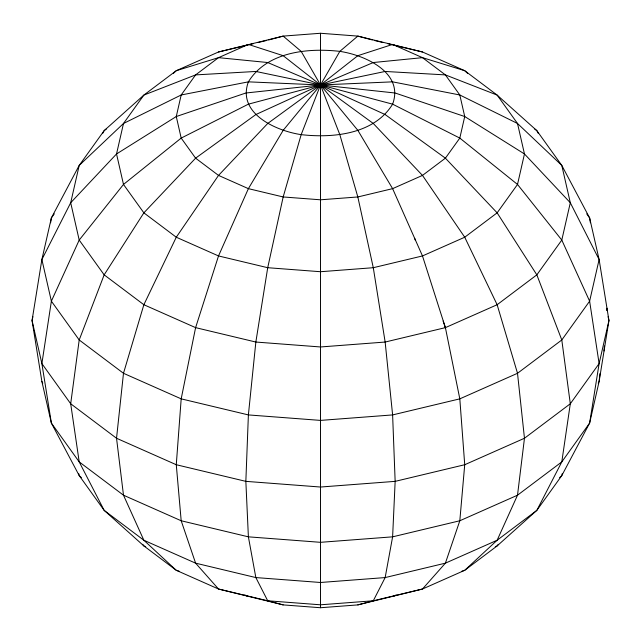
<?xml version="1.0" encoding="UTF-8"?>
<svg xmlns="http://www.w3.org/2000/svg" width="641" height="641" viewBox="0 0 641 641"><rect width="100%" height="100%" fill="white"/><g stroke="black" fill="none" stroke-linecap="round" stroke-linejoin="round"><path stroke-width="0.96" d="M604.038 350.98L604.375 346.004M606.827 310.18L606.963 308.193L606.755 310.172M599.968 373.535L599.119 381.459L589.624 423.092L561.796 475.59L536.837 510.372L497.136 545.916L464.725 570.306L422.483 589.023L357.83 604.896L320.5 607.732L283.17 604.896L218.517 589.023L176.275 570.306L143.864 545.916L104.163 510.372L79.204 475.59L51.376 423.092L41.881 381.459L32.05 320.5L41.881 259.541L51.376 217.908L79.204 165.41L104.163 130.628L143.864 95.084L176.275 70.694L218.517 51.977L283.17 36.104L320.5 33.268L357.83 36.104L422.483 51.977L464.725 70.694L497.136 95.084L536.837 130.628L561.796 165.41L589.624 217.908L599.119 259.541L608.95 320.5L599.119 381.459L598.229 383.222M50.591 222.788L51.376 217.908L54.269 213.87M32.923 316.67L32.05 320.5L41.881 363.599L51.376 423.092L79.204 461.889L104.163 510.372L143.864 540.243L176.275 570.306L179.087 571.171M562.229 473.675L561.796 475.59L559.617 477.649M102.8 133.272L104.163 130.628L106.542 128.833M498.305 544.297L497.136 545.916L495.293 546.637M173.391 73.37L176.275 70.694L218.517 57.658L248.388 44.421L283.17 55.679L320.5 84.981L373.286 123.481L422.483 175.41L464.725 237.226L497.136 304.723L517.511 373.286L524.466 438.26L517.511 495.205L497.136 540.243L464.725 570.306L461.913 571.171M467.61 73.37L464.725 70.694L422.483 57.658L373.286 62.53L320.5 84.981L255.847 114.555L195.601 158.167L143.864 212.844L104.163 274.853L79.204 339.97L70.694 403.766L79.204 461.889L123.489 495.205L181.187 520.764L248.388 536.837L320.5 542.318L392.613 536.837L459.813 520.764L517.511 495.205L561.796 461.889L570.306 403.766L561.796 339.97L536.837 274.853L497.136 212.844L445.399 158.167L385.153 114.555L320.5 84.981L267.714 62.53L218.517 57.658L195.601 74.901L143.864 95.084L123.489 123.481L79.204 165.41L70.694 202.74L79.204 240.071L104.163 274.853L143.864 304.723L195.601 327.639L255.847 342.046L320.5 346.965L385.153 342.046L445.399 327.639L497.136 304.723L536.837 274.853L561.796 240.071L570.306 202.74L561.796 165.41L517.511 123.481L497.136 95.084L445.399 74.901L422.483 57.658L392.613 44.421L357.83 55.679L320.5 84.981L267.714 123.481L218.517 175.41L176.275 237.226L143.864 304.723L123.489 373.286L116.534 438.26L123.489 495.205L143.864 540.243L195.601 563.159L255.847 577.573L320.5 582.485L385.153 577.573L445.399 563.159L497.136 540.243L536.837 510.372L561.796 461.889L589.624 423.092L599.119 363.599L608.95 320.5L608.077 316.67M392.613 596.579L396.234 594.976M268.675 39.958L283.17 36.104L301.174 51.368L320.5 84.981L339.826 134.642L357.83 196.963L373.286 267.706L385.153 342.046L392.613 414.919L395.152 481.359L392.613 536.837L385.153 577.573L373.286 600.785L357.83 604.896M218.517 51.977L253.243 43.676M258.067 42.522L266.744 40.447M374.256 40.447L382.933 42.522M387.757 43.676L422.483 51.977M372.325 39.958L357.83 36.104L339.826 51.368L320.5 84.981L301.174 134.642L283.17 196.963L267.714 267.706L255.847 342.046L248.388 414.919L245.848 481.359L248.388 536.837L255.847 577.573L267.714 600.785L283.17 604.896M145.707 546.637L143.864 545.916L142.695 544.297M244.766 594.976L248.388 596.579M534.458 128.833L536.837 130.628L538.2 133.272M81.383 477.649L79.204 475.59L78.771 473.675M586.731 213.87L589.624 217.908L590.409 222.788M41.881 381.459L42.779 383.23M414.663 238.324L415.312 240.207M443.139 321.061L445.399 327.639L459.813 398.854L464.725 464.725L459.813 520.764L445.399 563.159L422.483 589.023L373.286 600.785L320.5 604.8L267.714 600.785L218.517 589.023L195.601 563.159L181.187 520.764L176.275 464.725L181.187 398.854L195.601 327.639L218.517 255.943L248.388 188.646L283.17 130.331L320.5 84.981L385.153 71.455L445.399 74.901L459.813 94.98L464.725 116.534L459.813 138.087L445.399 158.167L422.483 175.41L392.613 188.646L357.83 196.963L320.5 199.8L283.17 196.963L248.388 188.646L218.517 175.41L195.601 158.167L181.187 138.087L176.275 116.534L181.187 94.98L195.601 74.901L255.847 71.455L320.5 84.981L392.613 104.163L459.813 138.087L517.511 184.44L561.796 240.071L589.624 301.174L599.119 363.599L570.306 403.766L524.466 438.26L464.725 464.725L395.152 481.359L320.5 487.032L245.848 481.359L176.275 464.725L116.534 438.26L70.694 403.766L41.881 363.599L51.376 301.174L79.204 240.071L123.489 184.44L181.187 138.087L248.388 104.163L320.5 84.981L392.613 81.848L459.813 94.98L517.511 123.481L524.466 153.96L517.511 184.44L497.136 212.844L464.725 237.226L422.483 255.943L373.286 267.706L320.5 271.72L267.714 267.706L218.517 255.943L176.275 237.226L143.864 212.844L123.489 184.44L116.534 153.96L123.489 123.481L181.187 94.98L248.388 81.848L320.5 84.981L395.152 93.009L464.725 116.534L524.466 153.96L570.306 202.74L599.119 259.541L589.624 301.174L561.796 339.97L517.511 373.286L459.813 398.854L392.613 414.919L320.5 420.4L248.388 414.919L181.187 398.854L123.489 373.286L79.204 339.97L51.376 301.174L41.881 259.541L70.694 202.74L116.534 153.96L176.275 116.534L245.848 93.009L320.5 84.981L357.83 130.331L392.613 188.646L422.483 255.943L445.399 327.639M320.5 33.268L320.5 607.732M248.388 81.848C236.657 113.545 276.335 130.948 301.174 134.642C333.12 138.296 374.144 134.249 392.613 104.163C404.343 72.465 364.665 55.062 339.826 51.368C307.88 47.714 266.856 51.761 248.388 81.848"/></g></svg>
